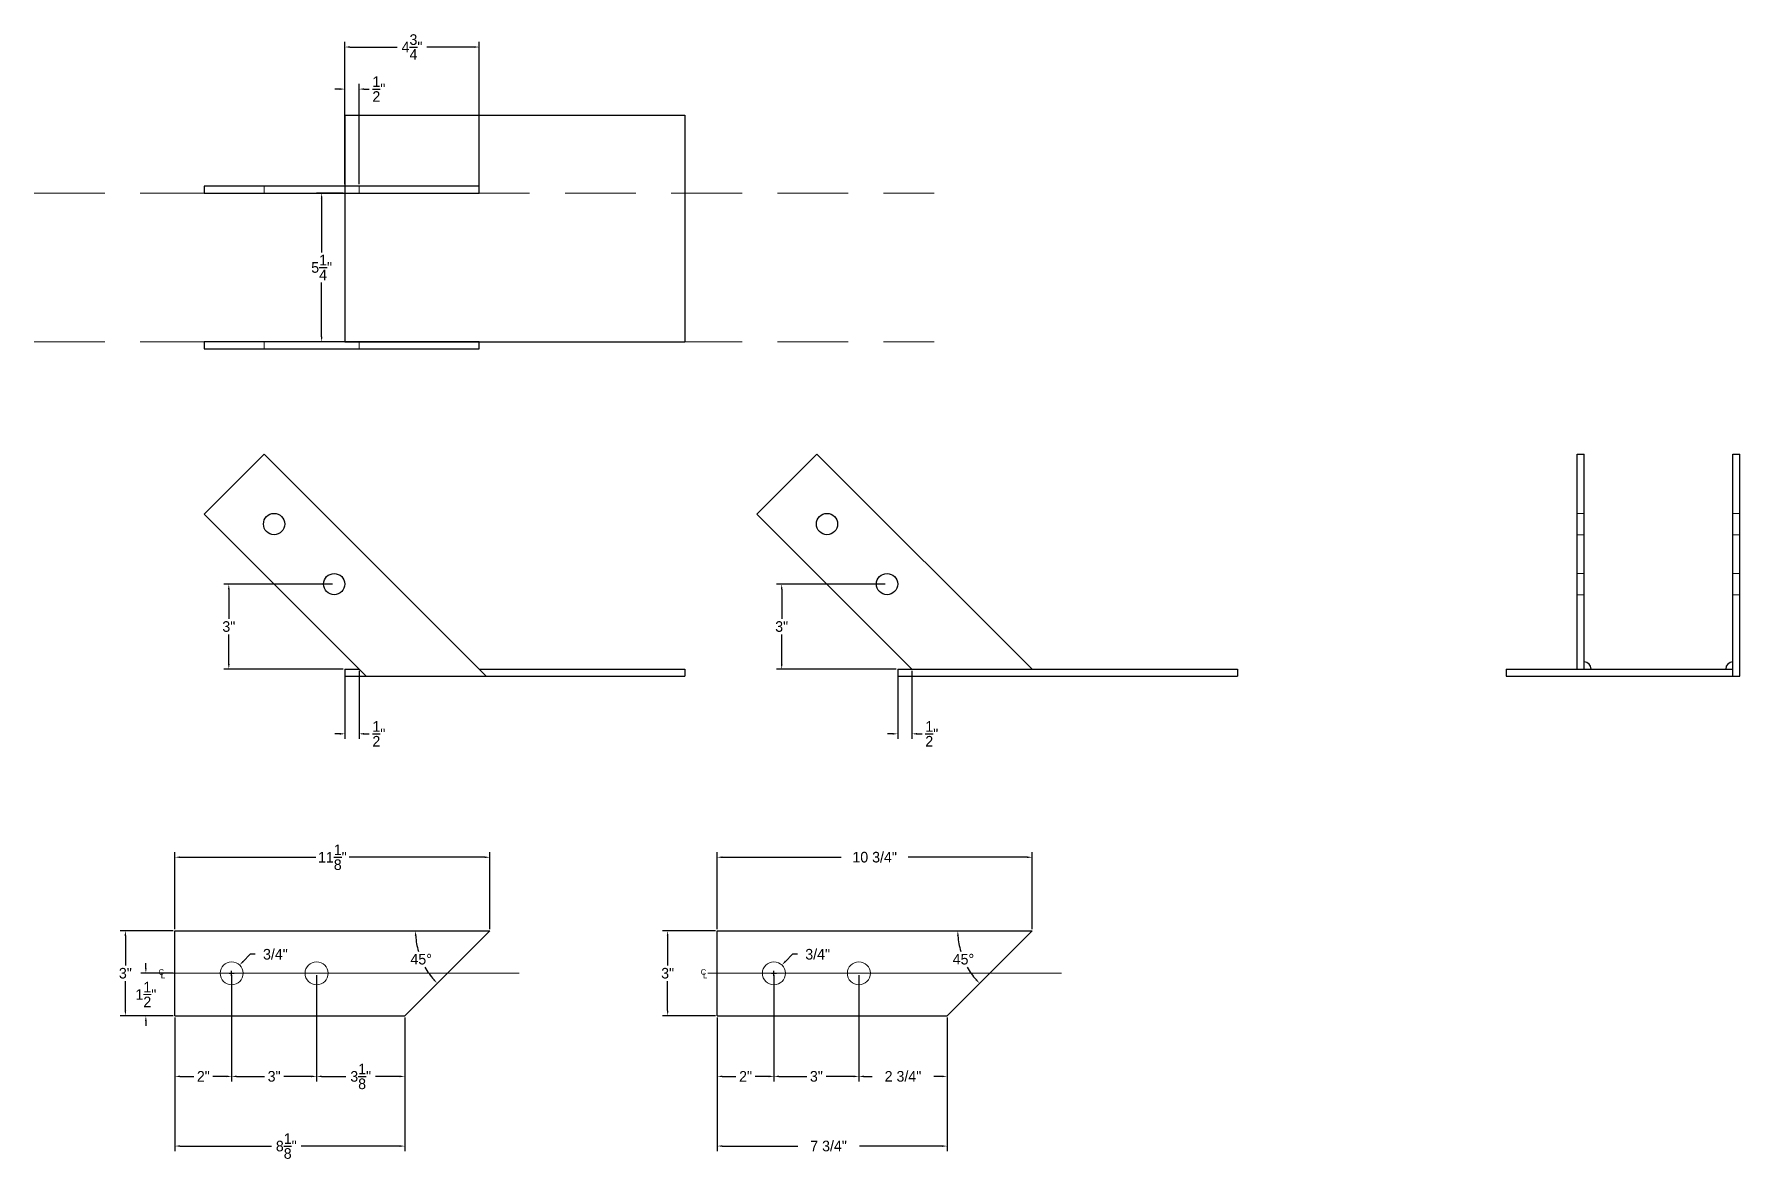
# Model space of a CAD drawing. Header units: inches. Extents: x 23376 to 25615, y 13129 to 14827.
# Drawn here: x 24751.2 to 24811.5, y 13160.6 to 13200.4 of the extents above; entities that cross this region are included whole.
import ezdxf

# ---------------------------------------------------------------- set-up
doc = ezdxf.new("R2010")
doc.units = ezdxf.units.IN
doc.header["$MEASUREMENT"] = 0
doc.linetypes.add('HIDDEN', pattern=[0.375, 0.25, -0.125])
for name, color, linetype in [('DIMENSIONS', 3, 'Continuous'), ('DIMENSIONS @ 1', 3, 'Continuous'), ('STEEL_TEXT', 7, 'Continuous')]:
    doc.layers.add(name, color=color, linetype=linetype)
doc.layers.add('FLOOR BEAMS', color=3, linetype='HIDDEN', lineweight=20)
doc.layers.add('STEEL', color=5, linetype='Continuous', lineweight=20)
doc.dimstyles.new('Annotative', dxfattribs={"dimscale": 0, "dimtxt": 0.18, "dimasz": 0.18, "dimexe": 0.18, "dimexo": 0.0625, "dimgap": 0.09, "dimtad": 0, "dimtih": 1, "dimtoh": 1, "dimdec": 4, "dimzin": 0, "dimdsep": 46, "dimtxsty": 'Standard', "dimcen": 0.09, "dimadec": 0, "dimazin": 0, "dimtfac": 1, "dimtdec": 4, "dimtofl": 0, "dimtmove": 0, "dimatfit": 3, "dimfxl": 1, "dimtolj": 1, "dimtzin": 0, "dimarcsym": 0})

# ---------------------------------------------------------------- blocks, each defined once
blk = doc.blocks.new('*D138')
at = {"layer": 'DIMENSIONS', "color": 0, "lineweight": -2}
for p, q in [((24756.224, 13168.797), (24756.224, 13171.513)), ((24756.404, 13171.333), (24761.192, 13171.333)), ((24767.161, 13171.333), (24762.372, 13171.333)), ((24767.341, 13168.797), (24767.341, 13171.513))]:
    blk.add_line(p, q, dxfattribs=at)
at = {"layer": 'DIMENSIONS', "color": 0, "lineweight": 9}
for points in [[(24756.404, 13171.363), (24756.404, 13171.303), (24756.224, 13171.333)], [(24767.161, 13171.363), (24767.161, 13171.303), (24767.341, 13171.333)]]:
    blk.add_solid(points, dxfattribs=at)
at = {"layer": 'DIMENSIONS', "color": 0, "insert": (24761.782, 13171.333), "char_height": 0.375, "attachment_point": 5}
blk.add_mtext('\\A1;11{\\H1.000000x;\\S1/8;}"', dxfattribs=at)
blk = doc.blocks.new('*D137')
at = {"layer": 'DIMENSIONS', "color": 0, "lineweight": -2}
for p, q in [((24756.224, 13165.672), (24756.224, 13160.951)), ((24764.341, 13165.672), (24764.341, 13160.951)), ((24756.404, 13161.131), (24759.627, 13161.131)), ((24764.161, 13161.131), (24760.682, 13161.131))]:
    blk.add_line(p, q, dxfattribs=at)
at = {"layer": 'DIMENSIONS', "color": 0, "lineweight": 9}
for points in [[(24756.404, 13161.161), (24756.404, 13161.101), (24756.224, 13161.131)], [(24764.161, 13161.161), (24764.161, 13161.101), (24764.341, 13161.131)]]:
    blk.add_solid(points, dxfattribs=at)
at = {"layer": 'DIMENSIONS', "color": 0, "insert": (24760.154, 13161.131), "char_height": 0.375, "attachment_point": 5}
blk.add_mtext('\\A1;8{\\H1.000000x;\\S1/8;}"', dxfattribs=at)
blk = doc.blocks.new('*D60')
at = {"layer": 'DIMENSIONS', "color": 0, "lineweight": -2}
for p, q in [((24756.161, 13168.734), (24754.292, 13168.734)), ((24754.472, 13168.554), (24754.472, 13167.512)), ((24754.472, 13165.914), (24754.472, 13166.957)), ((24756.161, 13165.734), (24754.292, 13165.734))]:
    blk.add_line(p, q, dxfattribs=at)
at = {"layer": 'DIMENSIONS', "color": 0}
for points in [[(24754.442, 13168.554), (24754.502, 13168.554), (24754.472, 13168.734)], [(24754.442, 13165.914), (24754.502, 13165.914), (24754.472, 13165.734)]]:
    blk.add_solid(points, dxfattribs=at)
at = {"layer": 'DIMENSIONS', "color": 0, "insert": (24754.472, 13167.234), "char_height": 0.375, "attachment_point": 5}
blk.add_mtext('\\A1;3"', dxfattribs=at)
blk = doc.blocks.new('*D61')
at = {"layer": 'DIMENSIONS', "color": 0, "lineweight": -2}
for p, q in [((24758.224, 13167.172), (24758.224, 13163.412)), ((24756.224, 13165.672), (24756.224, 13163.412)), ((24756.404, 13163.592), (24756.884, 13163.592)), ((24758.044, 13163.592), (24757.564, 13163.592))]:
    blk.add_line(p, q, dxfattribs=at)
at = {"layer": 'DIMENSIONS', "color": 0}
for points in [[(24756.404, 13163.622), (24756.404, 13163.562), (24756.224, 13163.592)], [(24758.044, 13163.622), (24758.044, 13163.562), (24758.224, 13163.592)]]:
    blk.add_solid(points, dxfattribs=at)
at = {"layer": 'DIMENSIONS', "color": 0, "insert": (24757.224, 13163.592), "char_height": 0.375, "attachment_point": 5}
blk.add_mtext('\\A1;2"', dxfattribs=at)
blk = doc.blocks.new('*D62')
at = {"layer": 'DIMENSIONS', "color": 0, "lineweight": -2}
for p, q in [((24758.224, 13167.172), (24758.224, 13163.412)), ((24761.224, 13167.172), (24761.224, 13163.412)), ((24758.404, 13163.592), (24759.384, 13163.592)), ((24761.044, 13163.592), (24760.064, 13163.592))]:
    blk.add_line(p, q, dxfattribs=at)
at = {"layer": 'DIMENSIONS', "color": 0}
for points in [[(24758.404, 13163.622), (24758.404, 13163.562), (24758.224, 13163.592)], [(24761.044, 13163.622), (24761.044, 13163.562), (24761.224, 13163.592)]]:
    blk.add_solid(points, dxfattribs=at)
at = {"layer": 'DIMENSIONS', "color": 0, "insert": (24759.724, 13163.592), "char_height": 0.375, "attachment_point": 5}
blk.add_mtext('\\A1;3"', dxfattribs=at)
blk = doc.blocks.new('*D135')
at = {"layer": 'DIMENSIONS', "color": 0, "lineweight": -2}
for p, q in [((24761.224, 13167.172), (24761.224, 13163.412)), ((24764.341, 13165.672), (24764.341, 13163.412)), ((24761.404, 13163.592), (24762.255, 13163.592)), ((24764.161, 13163.592), (24763.31, 13163.592))]:
    blk.add_line(p, q, dxfattribs=at)
at = {"layer": 'DIMENSIONS', "color": 0, "lineweight": 9}
for points in [[(24761.404, 13163.622), (24761.404, 13163.562), (24761.224, 13163.592)], [(24764.161, 13163.622), (24764.161, 13163.562), (24764.341, 13163.592)]]:
    blk.add_solid(points, dxfattribs=at)
at = {"layer": 'DIMENSIONS', "color": 0, "insert": (24762.782, 13163.592), "char_height": 0.375, "attachment_point": 5}
blk.add_mtext('\\A1;3{\\H1.000000x;\\S1/8;}"', dxfattribs=at)
blk = doc.blocks.new('*D136')
at = {"layer": 'DIMENSIONS', "color": 0, "lineweight": -2}
for start, end in [(183.93087, 196.0774), (209.23752, 221.06913)]:
    blk.add_arc((24767.341, 13168.734), 2.624, start, end, dxfattribs=at)
at = {"layer": 'DIMENSIONS', "color": 0, "lineweight": 9}
for points in [[(24764.693, 13168.554), (24764.753, 13168.556), (24764.717, 13168.734)], [(24765.385, 13167.031), (24765.341, 13166.99), (24765.486, 13166.879)]]:
    blk.add_solid(points, dxfattribs=at)
at = {"layer": 'DIMENSIONS', "color": 0, "insert": (24764.917, 13167.73), "char_height": 0.375, "attachment_point": 5}
blk.add_mtext('\\A1;45°', dxfattribs=at)
blk = doc.blocks.new('*D220')
at = {"layer": 'DIMENSIONS', "color": 0, "lineweight": -2}
for p, q in [((24758.875, 13167.904), (24758.632, 13167.655)), ((24759.055, 13167.904), (24758.875, 13167.904)), ((24758.134, 13167.234), (24758.314, 13167.234)), ((24758.224, 13167.144), (24758.224, 13167.324))]:
    blk.add_line(p, q, dxfattribs=at)
at = {"layer": 'DIMENSIONS', "color": 0, "lineweight": 9}
blk.add_solid([(24758.611, 13167.676), (24758.654, 13167.634), (24758.507, 13167.526)], dxfattribs=at)
at = {"layer": 'DIMENSIONS', "color": 0, "insert": (24759.77, 13167.904), "char_height": 0.375, "attachment_point": 5}
blk.add_mtext('\\A1;3/4"', dxfattribs=at)
blk = doc.blocks.new('*D134')
at = {"layer": 'DIMENSIONS', "color": 0, "lineweight": -2}
for p, q in [((24762.224, 13177.918), (24762.224, 13175.512)), ((24762.724, 13177.918), (24762.724, 13175.512)), ((24762.044, 13175.692), (24761.864, 13175.692)), ((24762.904, 13175.692), (24763.084, 13175.692))]:
    blk.add_line(p, q, dxfattribs=at)
at = {"layer": 'DIMENSIONS', "color": 0, "lineweight": 9}
for points in [[(24762.044, 13175.722), (24762.044, 13175.662), (24762.224, 13175.692)], [(24762.904, 13175.722), (24762.904, 13175.662), (24762.724, 13175.692)]]:
    blk.add_solid(points, dxfattribs=at)
at = {"layer": 'DIMENSIONS', "color": 0, "insert": (24763.424, 13175.692), "char_height": 0.375, "attachment_point": 5}
blk.add_mtext('\\A1;{\\H1.000000x;\\S1/2;}"', dxfattribs=at)
blk = doc.blocks.new('*D63')
at = {"layer": 'DIMENSIONS', "color": 0, "lineweight": -2}
for p, q in [((24761.782, 13180.98), (24757.944, 13180.98)), ((24758.124, 13180.8), (24758.124, 13179.758)), ((24758.124, 13178.16), (24758.124, 13179.203)), ((24762.161, 13177.98), (24757.944, 13177.98))]:
    blk.add_line(p, q, dxfattribs=at)
at = {"layer": 'DIMENSIONS', "color": 0}
for points in [[(24758.094, 13180.8), (24758.154, 13180.8), (24758.124, 13180.98)], [(24758.094, 13178.16), (24758.154, 13178.16), (24758.124, 13177.98)]]:
    blk.add_solid(points, dxfattribs=at)
at = {"layer": 'DIMENSIONS', "color": 0, "insert": (24758.124, 13179.48), "char_height": 0.375, "attachment_point": 5}
blk.add_mtext('\\A1;3"', dxfattribs=at)
blk = doc.blocks.new('*D64')
at = {"layer": 'DIMENSIONS', "color": 0, "lineweight": -2}
for p, q in [((24762.161, 13194.79), (24761.223, 13194.79)), ((24761.403, 13194.61), (24761.403, 13192.693)), ((24761.403, 13189.72), (24761.403, 13191.638)), ((24762.161, 13189.54), (24761.223, 13189.54))]:
    blk.add_line(p, q, dxfattribs=at)
at = {"layer": 'DIMENSIONS', "color": 0, "lineweight": 9}
for points in [[(24761.373, 13194.61), (24761.433, 13194.61), (24761.403, 13194.79)], [(24761.373, 13189.72), (24761.433, 13189.72), (24761.403, 13189.54)]]:
    blk.add_solid(points, dxfattribs=at)
at = {"layer": 'DIMENSIONS', "color": 0, "insert": (24761.403, 13192.165), "char_height": 0.375, "attachment_point": 5}
blk.add_mtext('\\A1;5{\\H1.000000x;\\S1/4;}"', dxfattribs=at)
blk = doc.blocks.new('*D65')
at = {"layer": 'DIMENSIONS', "color": 0, "lineweight": -2}
for p, q in [((24762.044, 13198.466), (24761.864, 13198.466)), ((24762.224, 13195.103), (24762.224, 13198.646)), ((24762.724, 13195.103), (24762.724, 13198.646)), ((24762.904, 13198.466), (24763.084, 13198.466))]:
    blk.add_line(p, q, dxfattribs=at)
at = {"layer": 'DIMENSIONS', "color": 0, "lineweight": 9}
for points in [[(24762.044, 13198.496), (24762.044, 13198.436), (24762.224, 13198.466)], [(24762.904, 13198.496), (24762.904, 13198.436), (24762.724, 13198.466)]]:
    blk.add_solid(points, dxfattribs=at)
at = {"layer": 'DIMENSIONS', "color": 0, "insert": (24763.424, 13198.466), "char_height": 0.375, "attachment_point": 5}
blk.add_mtext('\\A1;{\\H1.000000x;\\S1/2;}"', dxfattribs=at)
blk = doc.blocks.new('*D66')
at = {"layer": 'DIMENSIONS', "color": 0, "lineweight": -2}
for p, q in [((24762.224, 13195.103), (24762.224, 13200.132)), ((24766.966, 13194.978), (24766.966, 13200.132)), ((24762.404, 13199.952), (24764.067, 13199.952)), ((24766.786, 13199.952), (24765.122, 13199.952))]:
    blk.add_line(p, q, dxfattribs=at)
at = {"layer": 'DIMENSIONS', "color": 0, "lineweight": 9}
for points in [[(24762.404, 13199.982), (24762.404, 13199.922), (24762.224, 13199.952)], [(24766.786, 13199.982), (24766.786, 13199.922), (24766.966, 13199.952)]]:
    blk.add_solid(points, dxfattribs=at)
at = {"layer": 'DIMENSIONS', "color": 0, "insert": (24764.595, 13199.952), "char_height": 0.375, "attachment_point": 5}
blk.add_mtext('\\A1;4{\\H1.000000x;\\S3/4;}"', dxfattribs=at)
blk = doc.blocks.new('*D110')
at = {"layer": 'DIMENSIONS', "color": 0, "lineweight": -2}
for p, q in [((24755.195, 13167.414), (24755.195, 13167.594)), ((24756.161, 13167.234), (24755.015, 13167.234)), ((24756.161, 13165.734), (24755.015, 13165.734)), ((24755.195, 13165.554), (24755.195, 13165.374))]:
    blk.add_line(p, q, dxfattribs=at)
at = {"layer": 'DIMENSIONS', "color": 0, "lineweight": 9}
for points in [[(24755.165, 13167.414), (24755.225, 13167.414), (24755.195, 13167.234)], [(24755.165, 13165.554), (24755.225, 13165.554), (24755.195, 13165.734)]]:
    blk.add_solid(points, dxfattribs=at)
at = {"layer": 'DIMENSIONS', "color": 0, "lineweight": 9, "insert": (24755.195, 13166.484), "char_height": 0.375, "attachment_point": 5}
blk.add_mtext('\\A1;1{\\H1.000000x;\\S1/2;}"', dxfattribs=at)
blk = doc.blocks.new('*D209')
at = {"layer": 'DIMENSIONS', "color": 0, "lineweight": -2}
for p, q in [((24781.749, 13177.918), (24781.749, 13175.512)), ((24782.249, 13177.918), (24782.249, 13175.512)), ((24781.569, 13175.692), (24781.389, 13175.692)), ((24782.429, 13175.692), (24782.609, 13175.692))]:
    blk.add_line(p, q, dxfattribs=at)
at = {"layer": 'DIMENSIONS', "color": 0, "lineweight": 9}
for points in [[(24781.569, 13175.722), (24781.569, 13175.662), (24781.749, 13175.692)], [(24782.429, 13175.722), (24782.429, 13175.662), (24782.249, 13175.692)]]:
    blk.add_solid(points, dxfattribs=at)
at = {"layer": 'DIMENSIONS', "color": 0, "insert": (24782.949, 13175.692), "char_height": 0.375, "attachment_point": 5}
blk.add_mtext('\\A1;{\\H1.000000x;\\S1/2;}"', dxfattribs=at)
blk = doc.blocks.new('*D210')
at = {"layer": 'DIMENSIONS', "color": 0, "lineweight": -2}
for p, q in [((24781.307, 13180.98), (24777.469, 13180.98)), ((24777.649, 13180.8), (24777.649, 13179.758)), ((24777.649, 13178.16), (24777.649, 13179.203)), ((24781.686, 13177.98), (24777.469, 13177.98))]:
    blk.add_line(p, q, dxfattribs=at)
at = {"layer": 'DIMENSIONS', "color": 0, "lineweight": 9}
for points in [[(24777.619, 13180.8), (24777.679, 13180.8), (24777.649, 13180.98)], [(24777.619, 13178.16), (24777.679, 13178.16), (24777.649, 13177.98)]]:
    blk.add_solid(points, dxfattribs=at)
at = {"layer": 'DIMENSIONS', "color": 0, "insert": (24777.649, 13179.48), "char_height": 0.375, "attachment_point": 5}
blk.add_mtext('\\A1;3"', dxfattribs=at)
blk = doc.blocks.new('*D211')
at = {"layer": 'DIMENSIONS', "color": 0, "lineweight": -2}
for p, q in [((24775.374, 13168.797), (24775.374, 13171.513)), ((24775.554, 13171.333), (24779.749, 13171.333)), ((24786.311, 13171.333), (24782.116, 13171.333)), ((24786.491, 13168.797), (24786.491, 13171.513))]:
    blk.add_line(p, q, dxfattribs=at)
at = {"layer": 'DIMENSIONS', "color": 0, "lineweight": 9}
for points in [[(24775.554, 13171.363), (24775.554, 13171.303), (24775.374, 13171.333)], [(24786.311, 13171.363), (24786.311, 13171.303), (24786.491, 13171.333)]]:
    blk.add_solid(points, dxfattribs=at)
at = {"layer": 'DIMENSIONS', "color": 0, "insert": (24780.932, 13171.333), "char_height": 0.375, "attachment_point": 5}
blk.add_mtext('\\A1;10 3/4"', dxfattribs=at)
blk = doc.blocks.new('*D212')
at = {"layer": 'DIMENSIONS', "color": 0, "lineweight": -2}
for p, q in [((24775.374, 13165.672), (24775.374, 13160.951)), ((24783.491, 13165.672), (24783.491, 13160.951)), ((24775.554, 13161.131), (24778.214, 13161.131)), ((24783.311, 13161.131), (24780.394, 13161.131))]:
    blk.add_line(p, q, dxfattribs=at)
at = {"layer": 'DIMENSIONS', "color": 0, "lineweight": 9}
for points in [[(24775.554, 13161.161), (24775.554, 13161.101), (24775.374, 13161.131)], [(24783.311, 13161.161), (24783.311, 13161.101), (24783.491, 13161.131)]]:
    blk.add_solid(points, dxfattribs=at)
at = {"layer": 'DIMENSIONS', "color": 0, "insert": (24779.304, 13161.131), "char_height": 0.375, "attachment_point": 5}
blk.add_mtext('\\A1;7 3/4"', dxfattribs=at)
blk = doc.blocks.new('*D213')
at = {"layer": 'DIMENSIONS', "color": 0, "lineweight": -2}
for p, q in [((24775.311, 13168.734), (24773.442, 13168.734)), ((24773.622, 13168.554), (24773.622, 13167.512)), ((24773.622, 13165.914), (24773.622, 13166.957)), ((24775.311, 13165.734), (24773.442, 13165.734))]:
    blk.add_line(p, q, dxfattribs=at)
at = {"layer": 'DIMENSIONS', "color": 0, "lineweight": 9}
for points in [[(24773.592, 13168.554), (24773.652, 13168.554), (24773.622, 13168.734)], [(24773.592, 13165.914), (24773.652, 13165.914), (24773.622, 13165.734)]]:
    blk.add_solid(points, dxfattribs=at)
at = {"layer": 'DIMENSIONS', "color": 0, "insert": (24773.622, 13167.234), "char_height": 0.375, "attachment_point": 5}
blk.add_mtext('\\A1;3"', dxfattribs=at)
blk = doc.blocks.new('*D214')
at = {"layer": 'DIMENSIONS', "color": 0, "lineweight": -2}
for p, q in [((24777.374, 13167.172), (24777.374, 13163.412)), ((24775.374, 13165.672), (24775.374, 13163.412)), ((24775.554, 13163.592), (24776.034, 13163.592)), ((24777.194, 13163.592), (24776.714, 13163.592))]:
    blk.add_line(p, q, dxfattribs=at)
at = {"layer": 'DIMENSIONS', "color": 0, "lineweight": 9}
for points in [[(24775.554, 13163.622), (24775.554, 13163.562), (24775.374, 13163.592)], [(24777.194, 13163.622), (24777.194, 13163.562), (24777.374, 13163.592)]]:
    blk.add_solid(points, dxfattribs=at)
at = {"layer": 'DIMENSIONS', "color": 0, "insert": (24776.374, 13163.592), "char_height": 0.375, "attachment_point": 5}
blk.add_mtext('\\A1;2"', dxfattribs=at)
blk = doc.blocks.new('*D215')
at = {"layer": 'DIMENSIONS', "color": 0, "lineweight": -2}
for p, q in [((24777.374, 13167.172), (24777.374, 13163.412)), ((24780.374, 13167.172), (24780.374, 13163.412)), ((24777.554, 13163.592), (24778.534, 13163.592)), ((24780.194, 13163.592), (24779.214, 13163.592))]:
    blk.add_line(p, q, dxfattribs=at)
at = {"layer": 'DIMENSIONS', "color": 0, "lineweight": 9}
for points in [[(24777.554, 13163.622), (24777.554, 13163.562), (24777.374, 13163.592)], [(24780.194, 13163.622), (24780.194, 13163.562), (24780.374, 13163.592)]]:
    blk.add_solid(points, dxfattribs=at)
at = {"layer": 'DIMENSIONS', "color": 0, "insert": (24778.874, 13163.592), "char_height": 0.375, "attachment_point": 5}
blk.add_mtext('\\A1;3"', dxfattribs=at)
blk = doc.blocks.new('*D216')
at = {"layer": 'DIMENSIONS', "color": 0, "lineweight": -2}
for p, q in [((24780.374, 13167.172), (24780.374, 13163.412)), ((24783.491, 13165.672), (24783.491, 13163.412)), ((24780.554, 13163.592), (24780.842, 13163.592)), ((24783.311, 13163.592), (24783.022, 13163.592))]:
    blk.add_line(p, q, dxfattribs=at)
at = {"layer": 'DIMENSIONS', "color": 0, "lineweight": 9}
for points in [[(24780.554, 13163.622), (24780.554, 13163.562), (24780.374, 13163.592)], [(24783.311, 13163.622), (24783.311, 13163.562), (24783.491, 13163.592)]]:
    blk.add_solid(points, dxfattribs=at)
at = {"layer": 'DIMENSIONS', "color": 0, "insert": (24781.932, 13163.592), "char_height": 0.375, "attachment_point": 5}
blk.add_mtext('\\A1;2 3/4"', dxfattribs=at)
blk = doc.blocks.new('*D217')
at = {"layer": 'DIMENSIONS', "color": 0, "lineweight": -2}
for start, end in [(183.93087, 196.0774), (209.23752, 221.06913)]:
    blk.add_arc((24786.491, 13168.734), 2.624, start, end, dxfattribs=at)
at = {"layer": 'DIMENSIONS', "color": 0, "lineweight": 9}
for points in [[(24783.843, 13168.554), (24783.903, 13168.556), (24783.867, 13168.734)], [(24784.535, 13167.031), (24784.491, 13166.99), (24784.636, 13166.879)]]:
    blk.add_solid(points, dxfattribs=at)
at = {"layer": 'DIMENSIONS', "color": 0, "insert": (24784.067, 13167.73), "char_height": 0.375, "attachment_point": 5}
blk.add_mtext('\\A1;45°', dxfattribs=at)
blk = doc.blocks.new('*D218')
at = {"layer": 'DIMENSIONS', "color": 0, "lineweight": -2}
for p, q in [((24778.025, 13167.904), (24777.782, 13167.655)), ((24778.205, 13167.904), (24778.025, 13167.904)), ((24777.284, 13167.234), (24777.464, 13167.234)), ((24777.374, 13167.144), (24777.374, 13167.324))]:
    blk.add_line(p, q, dxfattribs=at)
at = {"layer": 'DIMENSIONS', "color": 0, "lineweight": 30}
blk.add_solid([(24777.761, 13167.676), (24777.804, 13167.634), (24777.657, 13167.526)], dxfattribs=at)
at = {"layer": 'DIMENSIONS', "color": 0, "insert": (24778.92, 13167.904), "char_height": 0.375, "attachment_point": 5}
blk.add_mtext('\\A1;3/4"', dxfattribs=at)

msp = doc.modelspace()

# ---------------------------------------------------------------- linework, layer by layer
at = {"layer": 'FLOOR BEAMS', "ltscale": 10}
for p, q in [((24751.24878, 13194.79022), (24783.02815, 13194.79022)), ((24751.24878, 13189.54022), (24783.02815, 13189.54022))]:
    msp.add_line(p, q, dxfattribs=at)
at = {"layer": 'STEEL', "lineweight": 30}
for p, q in [((24762.22365, 13197.54022), (24762.22365, 13189.54022)), ((24762.22365, 13197.54022), (24774.22365, 13197.54022)), ((24774.22365, 13197.54022), (24774.22365, 13189.54022)), ((24766.96629, 13195.04022), (24757.24878, 13195.04022)), ((24757.24878, 13195.04022), (24757.24878, 13194.79022)), ((24757.24878, 13194.79022), (24766.96629, 13194.79022)), ((24766.96629, 13194.79022), (24766.96629, 13195.04022)), ((24766.96629, 13189.54022), (24757.24878, 13189.54022)), ((24757.24878, 13189.54022), (24757.24878, 13189.29022)), ((24757.24878, 13189.29022), (24766.96629, 13189.29022)), ((24762.22365, 13189.54022), (24774.22365, 13189.54022)), ((24766.96629, 13189.29022), (24766.96629, 13189.54022)), ((24757.24878, 13183.45499), (24759.3701, 13185.57631)), ((24759.3701, 13185.57631), (24767.21629, 13177.73012)), ((24776.77365, 13183.45499), (24778.89498, 13185.57631)), ((24778.89498, 13185.57631), (24786.49117, 13177.98012)), ((24805.73719, 13185.57631), (24805.98719, 13185.57631)), ((24805.73719, 13177.98012), (24805.73719, 13185.57631)), ((24805.98719, 13177.98012), (24805.98719, 13185.57631)), ((24811.23719, 13185.57631), (24811.48719, 13185.57631)), ((24811.23719, 13177.73012), (24811.23719, 13185.57631)), ((24811.48719, 13177.73012), (24811.48719, 13185.57631)), ((24757.24878, 13183.45499), (24762.97365, 13177.73012)), ((24776.77365, 13183.45499), (24782.24853, 13177.98012)), ((24762.22365, 13177.98012), (24762.72365, 13177.98012)), ((24762.22365, 13177.98012), (24762.22365, 13177.73012)), ((24766.96629, 13177.98012), (24774.22365, 13177.98012)), ((24774.22365, 13177.98012), (24774.22365, 13177.73012)), ((24781.74853, 13177.98012), (24793.74853, 13177.98012)), ((24781.74853, 13177.98012), (24781.74853, 13177.73012)), ((24782.24853, 13177.98012), (24786.49117, 13177.98012)), ((24793.74853, 13177.98012), (24793.74853, 13177.73012)), ((24803.23719, 13177.98012), (24811.23719, 13177.98012)), ((24803.23719, 13177.98012), (24803.23719, 13177.73012)), ((24762.22365, 13177.73012), (24774.22365, 13177.73012)), ((24762.97365, 13177.73012), (24767.21629, 13177.73012)), ((24781.74853, 13177.73012), (24793.74853, 13177.73012)), ((24803.23719, 13177.73012), (24811.23719, 13177.73012)), ((24811.23719, 13177.73012), (24811.48719, 13177.73012)), ((24756.22365, 13168.73444), (24767.34129, 13168.73444)), ((24756.22365, 13165.73444), (24756.22365, 13168.73444)), ((24764.34129, 13165.73444), (24767.34129, 13168.73444)), ((24775.37353, 13168.73444), (24786.49117, 13168.73444)), ((24775.37353, 13165.73444), (24775.37353, 13168.73444)), ((24783.49117, 13165.73444), (24786.49117, 13168.73444)), ((24756.22365, 13165.73444), (24764.34129, 13165.73444)), ((24775.37353, 13165.73444), (24783.49117, 13165.73444))]:
    msp.add_line(p, q, dxfattribs=at)
at = {"layer": 'STEEL'}
for p, q in [((24757.24878, 13194.79022), (24757.24878, 13195.04022)), ((24759.3701, 13194.79022), (24759.3701, 13195.04022)), ((24762.72365, 13194.79022), (24762.72365, 13195.04022)), ((24757.24878, 13189.29022), (24757.24878, 13189.54022)), ((24759.3701, 13189.29022), (24759.3701, 13189.54022)), ((24762.72365, 13189.29022), (24762.72365, 13189.54022)), ((24811.23719, 13177.98012), (24811.23719, 13177.73012))]:
    msp.add_line(p, q, dxfattribs=at)
at = {"layer": 'STEEL', "lineweight": 9}
for p, q in [((24805.73719, 13183.47644), (24805.98719, 13183.47644)), ((24811.23719, 13183.47644), (24811.48719, 13183.47644)), ((24805.73719, 13182.72644), (24805.98719, 13182.72644)), ((24811.23719, 13182.72644), (24811.48719, 13182.72644)), ((24805.73719, 13181.35512), (24805.98719, 13181.35512)), ((24811.23719, 13181.35512), (24811.48719, 13181.35512)), ((24805.73719, 13180.60512), (24805.98719, 13180.60512)), ((24811.23719, 13180.60512), (24811.48719, 13180.60512))]:
    msp.add_line(p, q, dxfattribs=at)
at = {"layer": 'STEEL', "color": 1}
for p, q in [((24755.88954, 13167.23444), (24768.37526, 13167.23444)), ((24775.03942, 13167.23444), (24787.52513, 13167.23444))]:
    msp.add_line(p, q, dxfattribs=at)
at = {"layer": 'STEEL', "lineweight": 30}
for centre in [(24759.72365, 13183.10144), (24779.24853, 13183.10144), (24761.84497, 13180.98012), (24781.36985, 13180.98012)]:
    msp.add_circle(centre, 0.375, dxfattribs=at)
at = {"layer": 'STEEL'}
for centre in [(24758.22365, 13167.23444), (24761.22365, 13167.23444), (24777.37353, 13167.23444), (24780.37353, 13167.23444)]:
    msp.add_circle(centre, 0.40625, dxfattribs=at)
at = {"layer": 'STEEL', "lineweight": 30}
for centre, start, end in [((24805.98719, 13177.98012), 0, 90), ((24811.23719, 13177.98012), 90, 180)]:
    msp.add_arc(centre, 0.25, start, end, dxfattribs=at)

# ---------------------------------------------------------------- texts
at = {"layer": 'STEEL_TEXT', "char_height": 0.2, "width": 0.6997181, "attachment_point": 1}
for s, insert in [('C', (24755.64048, 13167.37944)), ('L', (24755.72536, 13167.25222)), ('C', (24774.79036, 13167.37944)), ('L', (24774.87524, 13167.25222))]:
    msp.add_mtext(s, dxfattribs=dict(at, insert=insert))

# ---------------------------------------------------------------- dimensions: what is measured, and where the dimension line sits
at = {"layer": 'DIMENSIONS @ 1'}
for base, p1, p2, override, picture, middle in [((24766.96629, 13199.95238), (24762.22365, 13195.04022), (24766.96629, 13194.91522), {"dimscale": 1, "dimtxt": 0.375, "dimlunit": 4, "dimtix": 0, "dimtofl": 0, "dimtmove": 0, "dimatfit": 3}, '*D66', (24764.59497, 13199.95238)), ((24762.72365, 13198.46563), (24762.22365, 13195.04022), (24762.72365, 13195.04022), {"dimscale": 1, "dimtxt": 0.375, "dimlunit": 4, "dimtix": 0, "dimtofl": 0, "dimtmove": 0, "dimatfit": 3}, '*D65', (24763.42365, 13198.46563)), ((24762.72365, 13175.69185), (24762.22365, 13177.98012), (24762.72365, 13177.98012), {"dimscale": 1, "dimtxt": 0.375, "dimlunit": 4, "dimtix": 0, "dimtofl": 0, "dimtmove": 0, "dimatfit": 3}, '*D134', (24763.42365, 13175.69185)), ((24782.24853, 13175.69185), (24781.74853, 13177.98012), (24782.24853, 13177.98012), {"dimscale": 1, "dimtxt": 0.375, "dimlunit": 4, "dimtix": 0, "dimtofl": 0, "dimtmove": 0, "dimatfit": 3}, '*D209', (24782.94853, 13175.69185)), ((24758.22365, 13163.59216), (24756.22365, 13165.73444), (24758.22365, 13167.23444), {"dimscale": 1, "dimtxt": 0.375, "dimlunit": 4, "dimtix": 0, "dimtofl": 0, "dimtmove": 0, "dimatfit": 3}, '*D61', (24757.22365, 13163.59216)), ((24761.22365, 13163.59216), (24758.22365, 13167.23444), (24761.22365, 13167.23444), {"dimscale": 1, "dimtxt": 0.375, "dimlunit": 4, "dimtix": 0, "dimtofl": 0, "dimtmove": 1, "dimatfit": 3}, '*D62', (24759.72365, 13163.59216)), ((24764.34129, 13163.59216), (24761.22365, 13167.23444), (24764.34129, 13165.73444), {"dimscale": 1, "dimtxt": 0.375, "dimlunit": 4, "dimtix": 0, "dimtofl": 0, "dimtmove": 1, "dimatfit": 3}, '*D135', (24762.78247, 13163.59216)), ((24777.37353, 13163.59216), (24775.37353, 13165.73444), (24777.37353, 13167.23444), {"dimscale": 1, "dimtxt": 0.375, "dimlunit": 4, "dimtix": 0, "dimtofl": 0, "dimtmove": 0, "dimatfit": 3}, '*D214', (24776.37353, 13163.59216)), ((24780.37353, 13163.59216), (24777.37353, 13167.23444), (24780.37353, 13167.23444), {"dimscale": 1, "dimtxt": 0.375, "dimlunit": 4, "dimtix": 0, "dimtofl": 0, "dimtmove": 1, "dimatfit": 3}, '*D215', (24778.87353, 13163.59216))]:
    dim = msp.add_linear_dim(base=base, p1=p1, p2=p2, dimstyle='Annotative', override=override, dxfattribs=at)
    dim.commit()
    dim.dimension.update_dxf_attribs({"geometry": picture, "text_midpoint": middle})
for base, p1, p2, angle, picture, middle, dimtype in [((24761.40297, 13189.54022), (24762.22365, 13194.79022), (24762.22365, 13189.54022), 90, '*D64', (24761.40297, 13192.16522), 128), ((24764.34129, 13161.13117), (24756.22365, 13165.73444), (24764.34129, 13165.73444), 0, '*D137', (24760.15411, 13161.13117), 129)]:
    dim = msp.add_linear_dim(base=base, p1=p1, p2=p2, angle=angle, dimstyle='Annotative', override={"dimscale": 1, "dimtxt": 0.375, "dimlunit": 4, "dimtix": 0, "dimtofl": 0, "dimtmove": 0, "dimatfit": 3}, dxfattribs=at)
    dim.commit()
    dim.dimension.update_dxf_attribs({"geometry": picture, "text_midpoint": middle, "dimtype": dimtype})
for base, p1, p2, picture, middle in [((24758.12372, 13177.98012), (24761.84497, 13180.98012), (24762.22365, 13177.98012), '*D63', (24758.12372, 13179.48012)), ((24777.6486, 13177.98012), (24781.36985, 13180.98012), (24781.74853, 13177.98012), '*D210', (24777.6486, 13179.48012))]:
    dim = msp.add_linear_dim(base=base, p1=p1, p2=p2, angle=90, dimstyle='Annotative', override={"dimscale": 1, "dimtxt": 0.375, "dimlunit": 4, "dimtix": 0, "dimtofl": 0, "dimtmove": 0, "dimatfit": 3}, dxfattribs=at)
    dim.commit()
    dim.dimension.update_dxf_attribs({"geometry": picture, "text_midpoint": middle})
for p1, p2, distance, picture, middle in [((24756.22365, 13168.73444), (24767.34129, 13168.73444), 2.59903, '*D138', (24761.78247, 13171.33346)), ((24756.22365, 13168.73444), (24756.22365, 13165.73444), -1.75122, '*D60', (24754.47243, 13167.23444)), ((24775.37353, 13168.73444), (24775.37353, 13165.73444), -1.75122, '*D213', (24773.62231, 13167.23444))]:
    dim = msp.add_aligned_dim(p1=p1, p2=p2, distance=distance, dimstyle='Annotative', override={"dimscale": 1, "dimtxt": 0.375, "dimlunit": 4, "dimtix": 0, "dimtofl": 0, "dimtmove": 0, "dimatfit": 3}, dxfattribs=at)
    dim.commit()
    dim.dimension.update_dxf_attribs({"geometry": picture, "text_midpoint": middle})
dim = msp.add_aligned_dim(p1=(24775.37353, 13168.73444), p2=(24786.49117, 13168.73444), distance=2.59903, text='10 3/4"', dimstyle='Annotative', override={"dimscale": 1, "dimtxt": 0.375, "dimlunit": 4, "dimtix": 0, "dimtofl": 0, "dimtmove": 0, "dimatfit": 3}, dxfattribs=at)
dim.commit()
dim.dimension.update_dxf_attribs({"geometry": '*D211', "text_midpoint": (24780.93235, 13171.33346)})
for base, line1, line2, picture, middle in [((24764.80654, 13168.05525), ((24764.34129, 13165.73444), (24767.34129, 13168.73444)), ((24756.22365, 13168.73444), (24767.34129, 13168.73444)), '*D136', (24764.91687, 13167.73021)), ((24783.95642, 13168.05525), ((24783.49117, 13165.73444), (24786.49117, 13168.73444)), ((24775.37353, 13168.73444), (24786.49117, 13168.73444)), '*D217', (24784.06675, 13167.73021))]:
    dim = msp.add_angular_dim_2l(base=base, line1=line1, line2=line2, dimstyle='Annotative', override={"dimscale": 1, "dimtxt": 0.375, "dimlunit": 4, "dimtix": 0, "dimtofl": 0, "dimtmove": 0, "dimatfit": 3}, dxfattribs=at)
    dim.commit()
    dim.dimension.update_dxf_attribs({"geometry": picture, "text_midpoint": middle})
for p1, p2, picture, middle in [((24757.94047, 13166.94315), (24758.50683, 13167.52572), '*D220', (24759.76964, 13167.90406)), ((24777.09035, 13166.94315), (24777.65671, 13167.52572), '*D218', (24778.91952, 13167.90406))]:
    dim = msp.add_diameter_dim_2p(p1=p1, p2=p2, text='3/4"', dimstyle='Annotative', override={"dimscale": 1, "dimtxt": 0.375, "dimlunit": 4, "dimtix": 0, "dimtofl": 0, "dimtmove": 0, "dimatfit": 3}, dxfattribs=at)
    dim.commit()
    dim.dimension.update_dxf_attribs({"geometry": picture, "text_midpoint": middle, "dimtype": 163})
at = {"layer": 'DIMENSIONS @ 1', "lineweight": 9}
dim = msp.add_linear_dim(base=(24755.19454, 13167.23444), p1=(24756.22365, 13165.73444), p2=(24756.22365, 13167.23444), angle=90, dimstyle='Annotative', override={"dimscale": 1, "dimtxt": 0.375, "dimlunit": 4, "dimtix": 0, "dimtofl": 0, "dimtmove": 0, "dimatfit": 3}, dxfattribs=at)
dim.commit()
dim.dimension.update_dxf_attribs({"geometry": '*D110', "text_midpoint": (24755.19454, 13166.48444)})
at = {"layer": 'DIMENSIONS @ 1'}
dim = msp.add_linear_dim(base=(24783.49117, 13163.59216), p1=(24780.37353, 13167.23444), p2=(24783.49117, 13165.73444), text='2 3/4"', dimstyle='Annotative', override={"dimscale": 1, "dimtxt": 0.375, "dimlunit": 4, "dimtix": 0, "dimtofl": 0, "dimtmove": 1, "dimatfit": 3}, dxfattribs=at)
dim.commit()
dim.dimension.update_dxf_attribs({"geometry": '*D216', "text_midpoint": (24781.93235, 13163.59216)})
dim = msp.add_linear_dim(base=(24783.49117, 13161.13117), p1=(24775.37353, 13165.73444), p2=(24783.49117, 13165.73444), angle=0, text='7 3/4"', dimstyle='Annotative', override={"dimscale": 1, "dimtxt": 0.375, "dimlunit": 4, "dimtix": 0, "dimtofl": 0, "dimtmove": 0, "dimatfit": 3}, dxfattribs=at)
dim.commit()
dim.dimension.update_dxf_attribs({"geometry": '*D212', "text_midpoint": (24779.30398, 13161.13117), "dimtype": 161})

doc.saveas('drawing.dxf')
